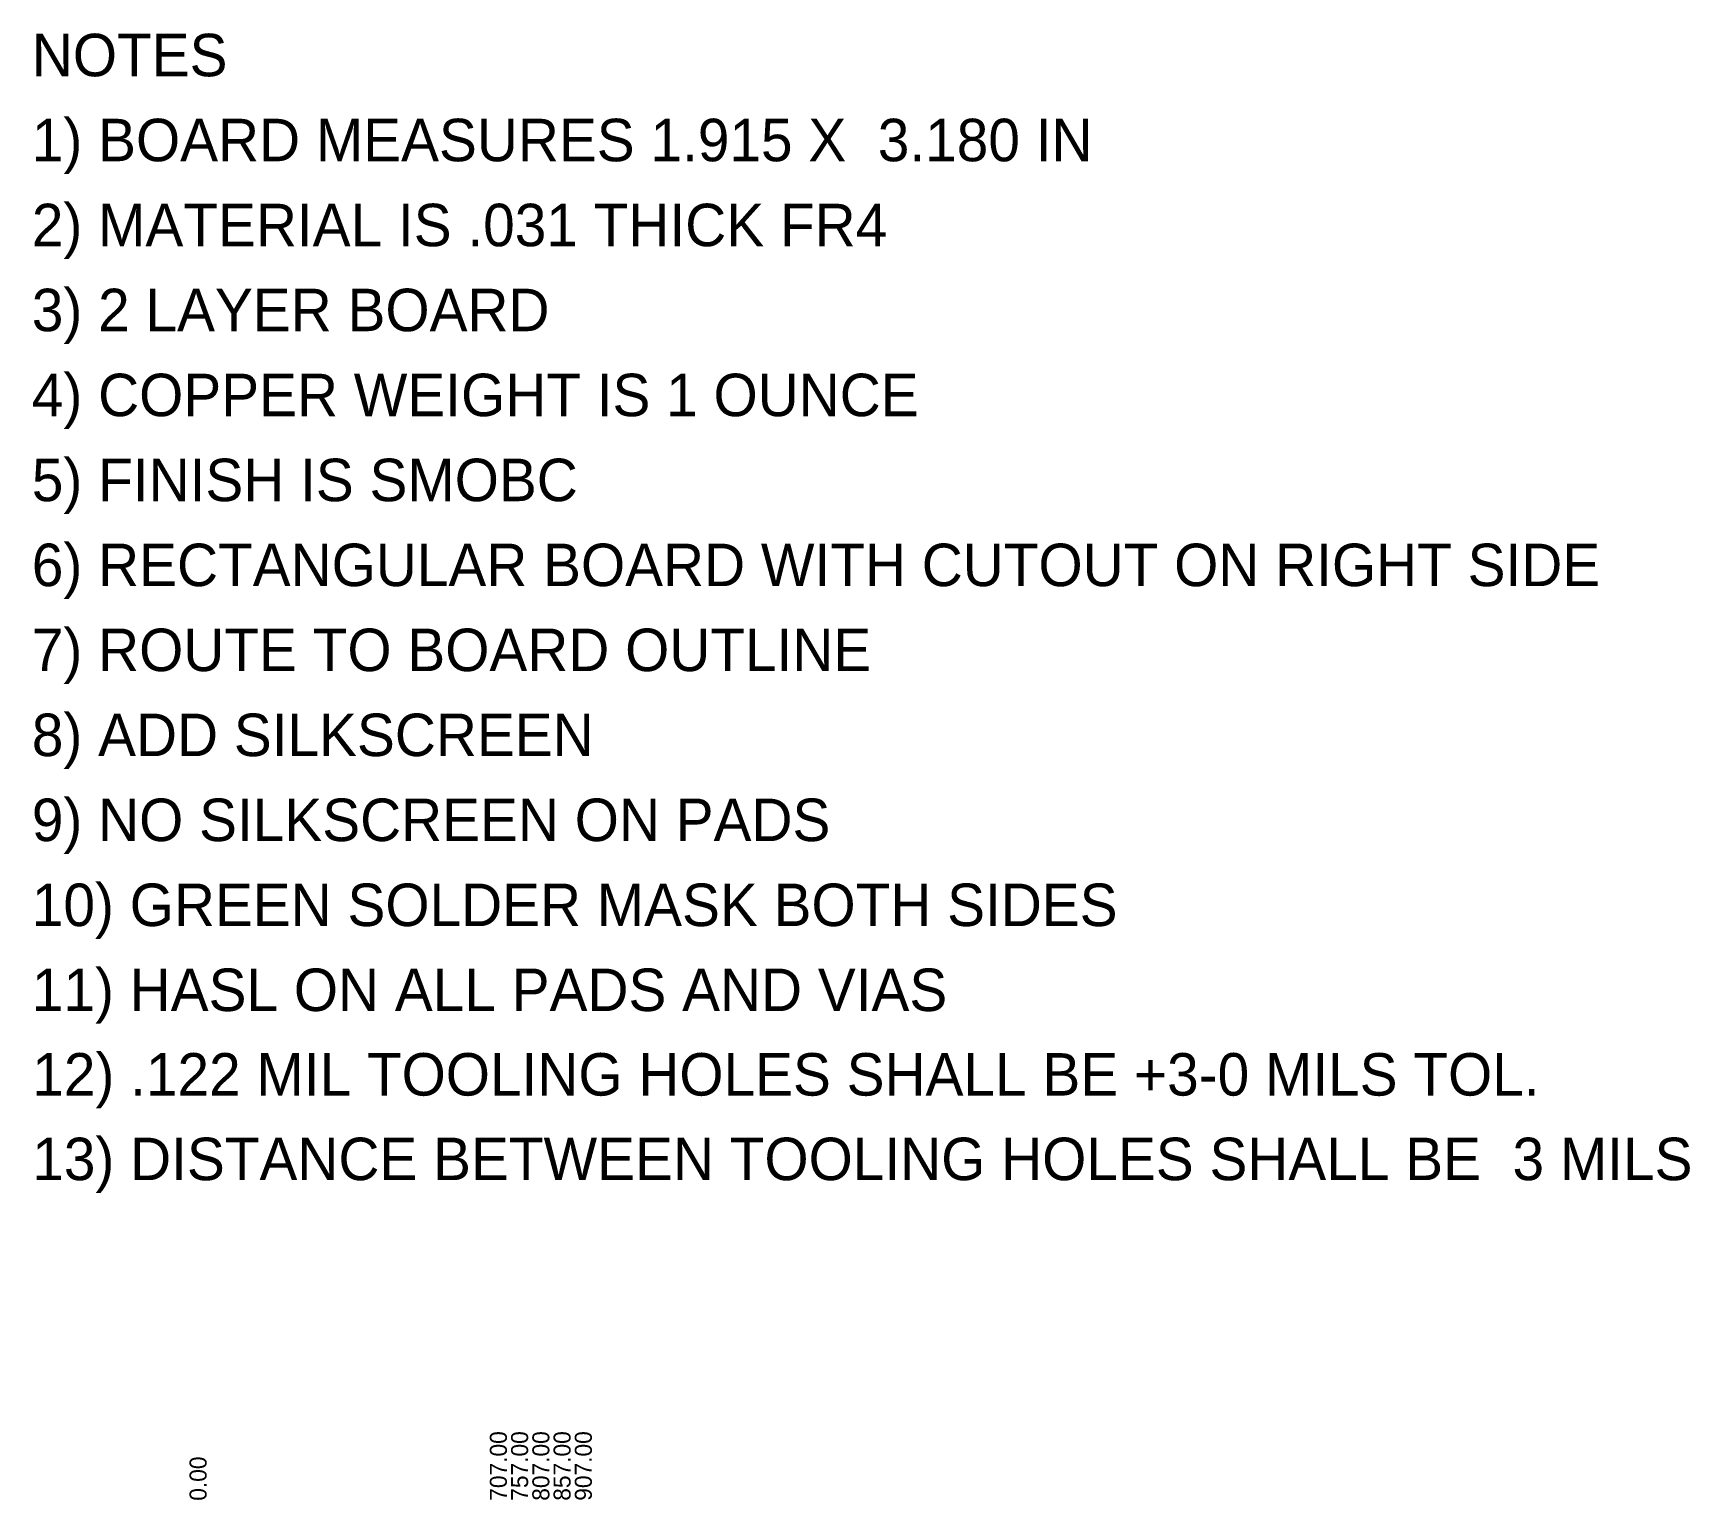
# Model space of a CAD drawing. Extents: x 8.73 to 13.33, y 4.89 to 11.88.
# Drawn here: x 8.956 to 12.856, y 8.428 to 11.88 of the extents above; entities that cross this region are included whole.
import ezdxf

# ---------------------------------------------------------------- set-up
doc = ezdxf.new("R2010")
doc.units = 0
doc.header["$MEASUREMENT"] = 0
doc.layers.add('MECHANICAL2', color=216, linetype='CONTINUOUS')
doc.layers.add('MECHANICAL5', color=56, linetype='CONTINUOUS')

msp = doc.modelspace()

# ---------------------------------------------------------------- texts
at = {"layer": 'MECHANICAL2'}
for s, p in [('707.00', (10.070996, 8.426)), ('757.00', (10.120996, 8.426)), ('807.00', (10.170996, 8.426)), ('857.00', (10.220996, 8.426)), ('857.00', (10.220996, 8.426)), ('907.00', (10.270996, 8.426)), ('0.00', (9.363996, 8.426))]:
    msp.add_text(s, height=0.04, rotation=90, dxfattribs=at).set_placement(p)
at = {"layer": 'MECHANICAL5'}
for s, p in [('NOTES', (8.952596, 11.7785)), ('1) BOARD MEASURES 1.915 X  3.180 IN', (8.952596, 11.5785)), ('2) MATERIAL IS .031 THICK FR4', (8.952596, 11.3785)), ('3) 2 LAYER BOARD', (8.952596, 11.1785)), ('4) COPPER WEIGHT IS 1 OUNCE', (8.952596, 10.9785)), ('5) FINISH IS SMOBC', (8.952596, 10.7785)), ('6) RECTANGULAR BOARD WITH CUTOUT ON RIGHT SIDE', (8.952596, 10.5785)), ('7) ROUTE TO BOARD OUTLINE', (8.952596, 10.3785)), ('8) ADD SILKSCREEN', (8.952596, 10.1785)), ('9) NO SILKSCREEN ON PADS', (8.952596, 9.9785)), ('10) GREEN SOLDER MASK BOTH SIDES', (8.952596, 9.7785)), ('11) HASL ON ALL PADS AND VIAS', (8.952596, 9.5785)), ('12) .122 MIL TOOLING HOLES SHALL BE +3-0 MILS TOL.', (8.953596, 9.3795)), ('13) DISTANCE BETWEEN TOOLING HOLES SHALL BE  3 MILS', (8.953596, 9.1805))]:
    msp.add_text(s, height=0.1, dxfattribs=at).set_placement(p)

doc.saveas('drawing.dxf')
